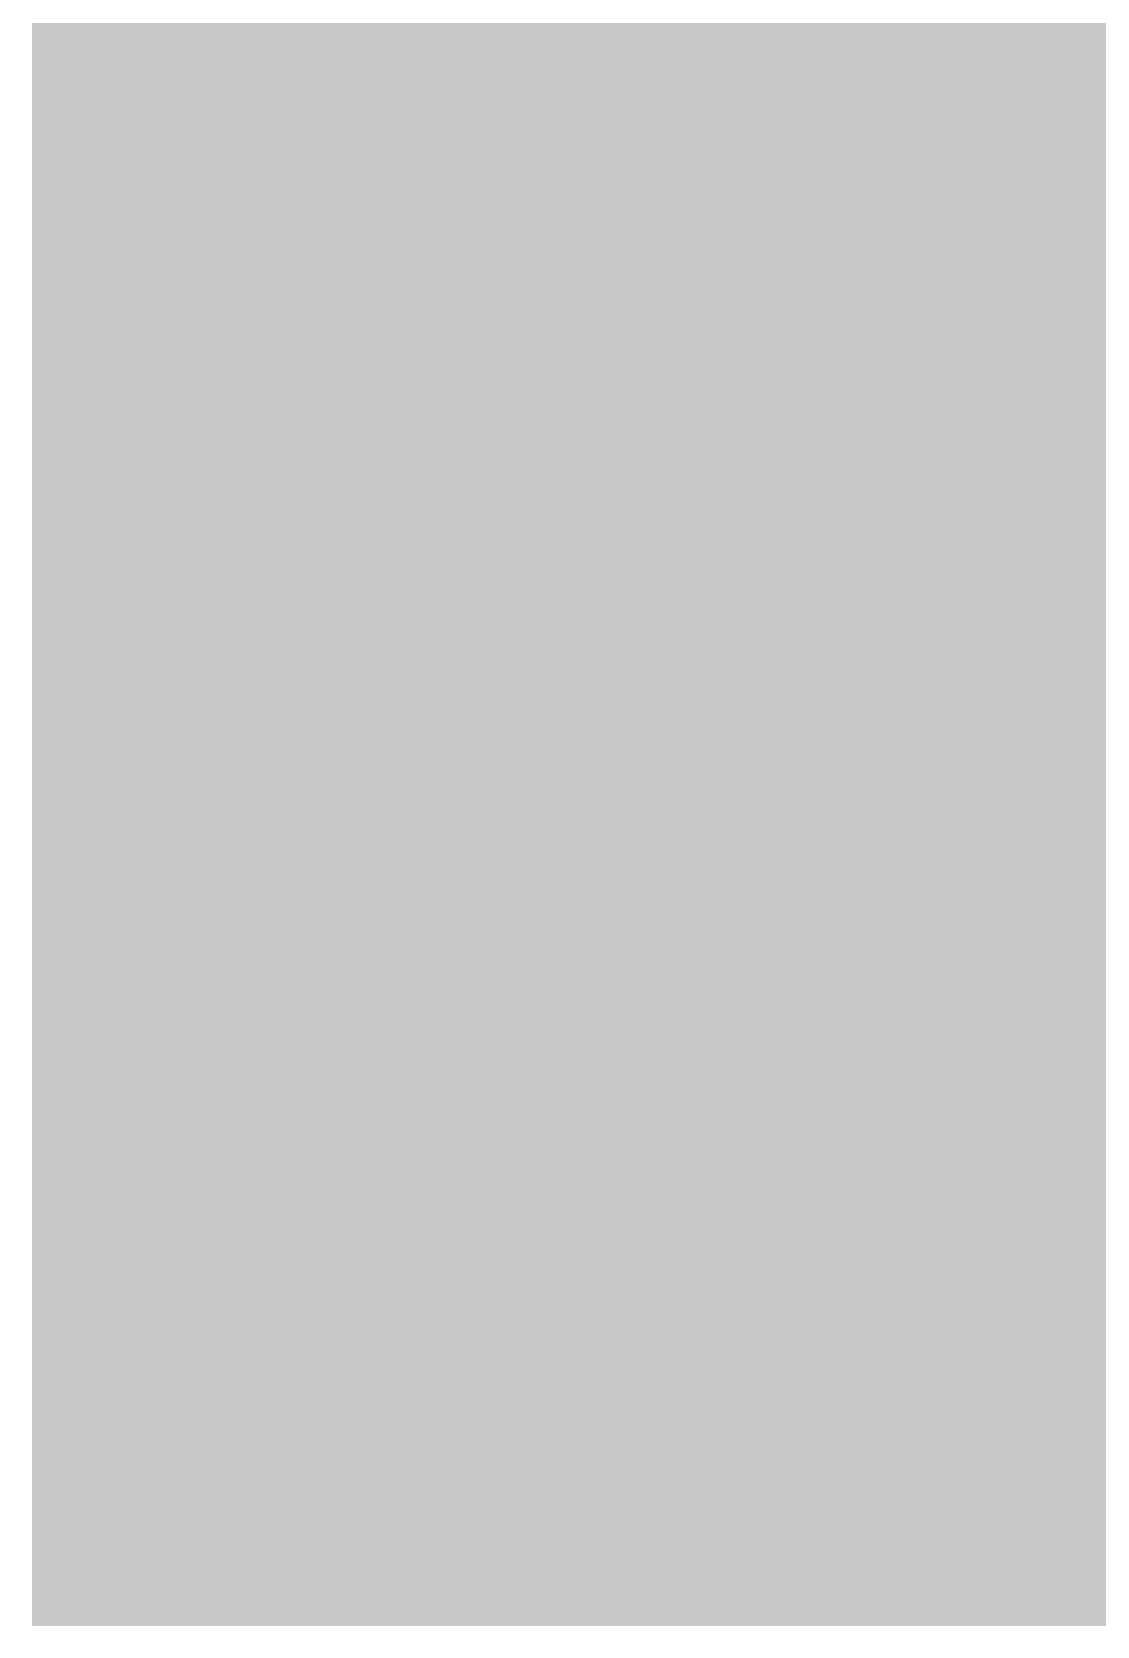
# Model space of a CAD drawing. Extents: x 0 to 100, y 0 to 127.
# Drawn here: x 0 to 36.8, y 0 to 55.1 of the extents above; entities that cross this region are included whole.
import ezdxf

# ---------------------------------------------------------------- set-up
doc = ezdxf.new("R2010")
doc.units = 0

msp = doc.modelspace()

# ---------------------------------------------------------------- linework, layer by layer
at = {"layer": '', "color": 0}
for points in [[(11.111111, 52.986914), (12.5, 52.986914), (11.111111, 65.536446), (12.5, 65.536446)], [(1.388889, 37.648597), (2.777778, 37.648597), (1.388889, 62.747661), (2.777778, 62.747661)], [(4.166667, 52.986914), (6.944444, 52.986914), (4.166667, 61.353269), (6.944444, 61.353269)], [(9.722222, 54.381306), (11.111111, 54.381306), (9.722222, 61.353269), (11.111111, 61.353269)], [(8.333333, 54.381306), (9.722222, 54.381306), (8.333333, 59.958876), (9.722222, 59.958876)], [(13.888889, 46.014952), (15.277778, 46.014952), (13.888889, 58.564484), (15.277778, 58.564484)], [(29.166667, 54.381306), (30.555556, 54.381306), (29.166667, 58.564484), (30.555556, 58.564484)], [(36.111111, 26.493457), (37.5, 26.493457), (36.111111, 58.564484), (37.5, 58.564484)], [(12.5, 54.381306), (13.888889, 54.381306), (12.5, 57.170091), (13.888889, 57.170091)], [(19.444444, 54.381306), (25, 54.381306), (19.444444, 57.170091), (25, 57.170091)], [(33.333333, 54.381306), (36.111111, 54.381306), (33.333333, 57.170091), (36.111111, 57.170091)], [(0, 47.409344), (1.388889, 47.409344), (0, 55.775699), (1.388889, 55.775699)], [(2.777778, 54.381306), (4.166667, 54.381306), (2.777778, 55.775699), (4.166667, 55.775699)], [(6.944444, 44.620559), (8.333333, 44.620559), (6.944444, 55.775699), (8.333333, 55.775699)], [(15.277778, 41.831774), (16.666667, 41.831774), (15.277778, 55.775699), (16.666667, 55.775699)], [(16.666667, 54.381306), (18.055556, 54.381306), (16.666667, 55.775699), (18.055556, 55.775699)], [(18.055556, 50.198129), (19.444444, 50.198129), (18.055556, 55.775699), (19.444444, 55.775699)], [(25, 54.381306), (27.777778, 54.381306), (25, 55.775699), (27.777778, 55.775699)], [(27.777778, 54.381306), (29.166667, 54.381306), (27.777778, 55.775699), (29.166667, 55.775699)], [(30.555556, 54.381306), (31.944444, 54.381306), (30.555556, 55.775699), (31.944444, 55.775699)], [(31.944444, 52.986914), (33.333333, 52.986914), (31.944444, 55.775699), (33.333333, 55.775699)], [(2.777778, 52.986914), (4.166667, 52.986914), (2.777778, 54.381306), (4.166667, 54.381306)], [(8.333333, 52.986914), (11.111111, 52.986914), (8.333333, 54.381306), (11.111111, 54.381306)], [(12.5, 52.986914), (13.888889, 52.986914), (12.5, 54.381306), (13.888889, 54.381306)], [(16.666667, 47.409344), (18.055556, 47.409344), (16.666667, 54.381306), (18.055556, 54.381306)], [(19.444444, 46.014952), (20.833333, 46.014952), (19.444444, 54.381306), (20.833333, 54.381306)], [(20.833333, 51.592521), (22.222222, 51.592521), (20.833333, 54.381306), (22.222222, 54.381306)], [(22.222222, 48.803737), (25, 48.803737), (22.222222, 54.381306), (25, 54.381306)], [(25, 52.986914), (26.388889, 52.986914), (25, 54.381306), (26.388889, 54.381306)], [(26.388889, 50.198129), (29.166667, 50.198129), (26.388889, 54.381306), (29.166667, 54.381306)], [(29.166667, 52.986914), (30.555556, 52.986914), (29.166667, 54.381306), (30.555556, 54.381306)], [(30.555556, 52.986914), (31.944444, 52.986914), (30.555556, 54.381306), (31.944444, 54.381306)], [(33.333333, 46.014952), (34.722222, 46.014952), (33.333333, 54.381306), (34.722222, 54.381306)], [(34.722222, 50.198129), (36.111111, 50.198129), (34.722222, 54.381306), (36.111111, 54.381306)], [(2.777778, 51.592521), (4.166667, 51.592521), (2.777778, 52.986914), (4.166667, 52.986914)], [(4.166667, 29.282242), (5.555556, 29.282242), (4.166667, 52.986914), (5.555556, 52.986914)], [(5.555556, 51.592521), (6.944444, 51.592521), (5.555556, 52.986914), (6.944444, 52.986914)], [(8.333333, 51.592521), (9.722222, 51.592521), (8.333333, 52.986914), (9.722222, 52.986914)], [(9.722222, 51.592521), (12.5, 51.592521), (9.722222, 52.986914), (12.5, 52.986914)], [(12.5, 47.409344), (13.888889, 47.409344), (12.5, 52.986914), (13.888889, 52.986914)], [(25, 44.620559), (26.388889, 44.620559), (25, 52.986914), (26.388889, 52.986914)], [(29.166667, 51.592521), (33.333333, 51.592521), (29.166667, 52.986914), (33.333333, 52.986914)], [(2.777778, 48.803737), (4.166667, 48.803737), (2.777778, 51.592521), (4.166667, 51.592521)], [(5.555556, 48.803737), (6.944444, 48.803737), (5.555556, 51.592521), (6.944444, 51.592521)], [(8.333333, 50.198129), (9.722222, 50.198129), (8.333333, 51.592521), (9.722222, 51.592521)], [(9.722222, 48.803737), (12.5, 48.803737), (9.722222, 51.592521), (12.5, 51.592521)], [(20.833333, 48.803737), (22.222222, 48.803737), (20.833333, 51.592521), (22.222222, 51.592521)], [(29.166667, 43.226167), (30.555556, 43.226167), (29.166667, 51.592521), (30.555556, 51.592521)], [(30.555556, 50.198129), (31.944444, 50.198129), (30.555556, 51.592521), (31.944444, 51.592521)], [(31.944444, 46.014952), (33.333333, 46.014952), (31.944444, 51.592521), (33.333333, 51.592521)], [(8.333333, 37.648597), (9.722222, 37.648597), (8.333333, 50.198129), (9.722222, 50.198129)], [(18.055556, 48.803737), (19.444444, 48.803737), (18.055556, 50.198129), (19.444444, 50.198129)], [(26.388889, 47.409344), (27.777778, 47.409344), (26.388889, 50.198129), (27.777778, 50.198129)], [(27.777778, 48.803737), (29.166667, 48.803737), (27.777778, 50.198129), (29.166667, 50.198129)], [(30.555556, 43.226167), (31.944444, 43.226167), (30.555556, 50.198129), (31.944444, 50.198129)], [(34.722222, 47.409344), (36.111111, 47.409344), (34.722222, 50.198129), (36.111111, 50.198129)], [(2.777778, 47.409344), (4.166667, 47.409344), (2.777778, 48.803737), (4.166667, 48.803737)], [(5.555556, 47.409344), (6.944444, 47.409344), (5.555556, 48.803737), (6.944444, 48.803737)], [(9.722222, 47.409344), (11.111111, 47.409344), (9.722222, 48.803737), (11.111111, 48.803737)], [(11.111111, 44.620559), (12.5, 44.620559), (11.111111, 48.803737), (12.5, 48.803737)], [(18.055556, 47.409344), (19.444444, 47.409344), (18.055556, 48.803737), (19.444444, 48.803737)], [(20.833333, 47.409344), (23.611111, 47.409344), (20.833333, 48.803737), (23.611111, 48.803737)], [(23.611111, 40.437382), (25, 40.437382), (23.611111, 48.803737), (25, 48.803737)], [(27.777778, 43.226167), (29.166667, 43.226167), (27.777778, 48.803737), (29.166667, 48.803737)], [(0, 46.014952), (1.388889, 46.014952), (0, 47.409344), (1.388889, 47.409344)], [(2.777778, 44.620559), (4.166667, 44.620559), (2.777778, 47.409344), (4.166667, 47.409344)], [(5.555556, 46.014952), (6.944444, 46.014952), (5.555556, 47.409344), (6.944444, 47.409344)], [(9.722222, 43.226167), (11.111111, 43.226167), (9.722222, 47.409344), (11.111111, 47.409344)], [(12.5, 46.014952), (13.888889, 46.014952), (12.5, 47.409344), (13.888889, 47.409344)], [(16.666667, 46.014952), (19.444444, 46.014952), (16.666667, 47.409344), (19.444444, 47.409344)], [(20.833333, 46.014952), (22.222222, 46.014952), (20.833333, 47.409344), (22.222222, 47.409344)], [(22.222222, 43.226167), (23.611111, 43.226167), (22.222222, 47.409344), (23.611111, 47.409344)], [(26.388889, 46.014952), (27.777778, 46.014952), (26.388889, 47.409344), (27.777778, 47.409344)], [(34.722222, 37.648597), (36.111111, 37.648597), (34.722222, 47.409344), (36.111111, 47.409344)], [(0, 44.620559), (1.388889, 44.620559), (0, 46.014952), (1.388889, 46.014952)], [(5.555556, 44.620559), (6.944444, 44.620559), (5.555556, 46.014952), (6.944444, 46.014952)], [(12.5, 44.620559), (13.888889, 44.620559), (12.5, 46.014952), (13.888889, 46.014952)], [(13.888889, 44.620559), (15.277778, 44.620559), (13.888889, 46.014952), (15.277778, 46.014952)], [(16.666667, 43.226167), (19.444444, 43.226167), (16.666667, 46.014952), (19.444444, 46.014952)], [(19.444444, 44.620559), (22.222222, 44.620559), (19.444444, 46.014952), (22.222222, 46.014952)], [(26.388889, 41.831774), (27.777778, 41.831774), (26.388889, 46.014952), (27.777778, 46.014952)], [(31.944444, 44.620559), (34.722222, 44.620559), (31.944444, 46.014952), (34.722222, 46.014952)], [(0, 43.226167), (1.388889, 43.226167), (0, 44.620559), (1.388889, 44.620559)], [(2.777778, 43.226167), (4.166667, 43.226167), (2.777778, 44.620559), (4.166667, 44.620559)], [(5.555556, 43.226167), (8.333333, 43.226167), (5.555556, 44.620559), (8.333333, 44.620559)], [(11.111111, 43.226167), (12.5, 43.226167), (11.111111, 44.620559), (12.5, 44.620559)], [(12.5, 43.226167), (15.277778, 43.226167), (12.5, 44.620559), (15.277778, 44.620559)], [(19.444444, 43.226167), (22.222222, 43.226167), (19.444444, 44.620559), (22.222222, 44.620559)], [(25, 43.226167), (26.388889, 43.226167), (25, 44.620559), (26.388889, 44.620559)], [(31.944444, 43.226167), (33.333333, 43.226167), (31.944444, 44.620559), (33.333333, 44.620559)], [(33.333333, 36.254204), (34.722222, 36.254204), (33.333333, 44.620559), (34.722222, 44.620559)], [(0, 41.831774), (1.388889, 41.831774), (0, 43.226167), (1.388889, 43.226167)], [(2.777778, 36.254204), (4.166667, 36.254204), (2.777778, 43.226167), (4.166667, 43.226167)], [(5.555556, 41.831774), (6.944444, 41.831774), (5.555556, 43.226167), (6.944444, 43.226167)], [(6.944444, 41.831774), (8.333333, 41.831774), (6.944444, 43.226167), (8.333333, 43.226167)], [(9.722222, 40.437382), (11.111111, 40.437382), (9.722222, 43.226167), (11.111111, 43.226167)], [(11.111111, 33.465419), (12.5, 33.465419), (11.111111, 43.226167), (12.5, 43.226167)], [(12.5, 41.831774), (13.888889, 41.831774), (12.5, 43.226167), (13.888889, 43.226167)], [(13.888889, 30.676634), (15.277778, 30.676634), (13.888889, 43.226167), (15.277778, 43.226167)], [(16.666667, 41.831774), (18.055556, 41.831774), (16.666667, 43.226167), (18.055556, 43.226167)], [(18.055556, 29.282242), (19.444444, 29.282242), (18.055556, 43.226167), (19.444444, 43.226167)], [(19.444444, 41.831774), (20.833333, 41.831774), (19.444444, 43.226167), (20.833333, 43.226167)], [(20.833333, 39.042989), (22.222222, 39.042989), (20.833333, 43.226167), (22.222222, 43.226167)], [(22.222222, 41.831774), (23.611111, 41.831774), (22.222222, 43.226167), (23.611111, 43.226167)], [(25, 37.648597), (26.388889, 37.648597), (25, 43.226167), (26.388889, 43.226167)], [(27.777778, 41.831774), (31.944444, 41.831774), (27.777778, 43.226167), (31.944444, 43.226167)], [(31.944444, 34.859812), (33.333333, 34.859812), (31.944444, 43.226167), (33.333333, 43.226167)], [(0, 37.648597), (1.388889, 37.648597), (0, 41.831774), (1.388889, 41.831774)], [(5.555556, 40.437382), (6.944444, 40.437382), (5.555556, 41.831774), (6.944444, 41.831774)], [(6.944444, 40.437382), (8.333333, 40.437382), (6.944444, 41.831774), (8.333333, 41.831774)], [(12.5, 32.071027), (13.888889, 32.071027), (12.5, 41.831774), (13.888889, 41.831774)], [(15.277778, 40.437382), (16.666667, 40.437382), (15.277778, 41.831774), (16.666667, 41.831774)], [(16.666667, 33.465419), (18.055556, 33.465419), (16.666667, 41.831774), (18.055556, 41.831774)], [(19.444444, 29.282242), (20.833333, 29.282242), (19.444444, 41.831774), (20.833333, 41.831774)], [(22.222222, 36.254204), (23.611111, 36.254204), (22.222222, 41.831774), (23.611111, 41.831774)], [(26.388889, 40.437382), (27.777778, 40.437382), (26.388889, 41.831774), (27.777778, 41.831774)], [(27.777778, 40.437382), (30.555556, 40.437382), (27.777778, 41.831774), (30.555556, 41.831774)], [(30.555556, 39.042989), (31.944444, 39.042989), (30.555556, 41.831774), (31.944444, 41.831774)], [(5.555556, 39.042989), (8.333333, 39.042989), (5.555556, 40.437382), (8.333333, 40.437382)], [(9.722222, 37.648597), (11.111111, 37.648597), (9.722222, 40.437382), (11.111111, 40.437382)], [(15.277778, 39.042989), (16.666667, 39.042989), (15.277778, 40.437382), (16.666667, 40.437382)], [(23.611111, 39.042989), (25, 39.042989), (23.611111, 40.437382), (25, 40.437382)], [(26.388889, 37.648597), (27.777778, 37.648597), (26.388889, 40.437382), (27.777778, 40.437382)], [(27.777778, 39.042989), (30.555556, 39.042989), (27.777778, 40.437382), (30.555556, 40.437382)], [(5.555556, 34.859812), (6.944444, 34.859812), (5.555556, 39.042989), (6.944444, 39.042989)], [(6.944444, 37.648597), (8.333333, 37.648597), (6.944444, 39.042989), (8.333333, 39.042989)], [(15.277778, 30.676634), (16.666667, 30.676634), (15.277778, 39.042989), (16.666667, 39.042989)], [(20.833333, 37.648597), (22.222222, 37.648597), (20.833333, 39.042989), (22.222222, 39.042989)], [(23.611111, 36.254204), (25, 36.254204), (23.611111, 39.042989), (25, 39.042989)], [(27.777778, 37.648597), (29.166667, 37.648597), (27.777778, 39.042989), (29.166667, 39.042989)], [(29.166667, 37.648597), (31.944444, 37.648597), (29.166667, 39.042989), (31.944444, 39.042989)], [(0, 36.254204), (2.777778, 36.254204), (0, 37.648597), (2.777778, 37.648597)], [(6.944444, 25.099065), (8.333333, 25.099065), (6.944444, 37.648597), (8.333333, 37.648597)], [(8.333333, 36.254204), (9.722222, 36.254204), (8.333333, 37.648597), (9.722222, 37.648597)], [(9.722222, 20.915887), (11.111111, 20.915887), (9.722222, 37.648597), (11.111111, 37.648597)], [(20.833333, 36.254204), (22.222222, 36.254204), (20.833333, 37.648597), (22.222222, 37.648597)], [(25, 36.254204), (30.555556, 36.254204), (25, 37.648597), (30.555556, 37.648597)], [(30.555556, 33.465419), (31.944444, 33.465419), (30.555556, 37.648597), (31.944444, 37.648597)], [(34.722222, 36.254204), (36.111111, 36.254204), (34.722222, 37.648597), (36.111111, 37.648597)], [(0, 32.071027), (1.388889, 32.071027), (0, 36.254204), (1.388889, 36.254204)], [(1.388889, 34.859812), (2.777778, 34.859812), (1.388889, 36.254204), (2.777778, 36.254204)], [(2.777778, 34.859812), (4.166667, 34.859812), (2.777778, 36.254204), (4.166667, 36.254204)], [(8.333333, 32.071027), (9.722222, 32.071027), (8.333333, 36.254204), (9.722222, 36.254204)], [(20.833333, 30.676634), (22.222222, 30.676634), (20.833333, 36.254204), (22.222222, 36.254204)], [(22.222222, 26.493457), (23.611111, 26.493457), (22.222222, 36.254204), (23.611111, 36.254204)], [(23.611111, 34.859812), (25, 34.859812), (23.611111, 36.254204), (25, 36.254204)], [(25, 34.859812), (27.777778, 34.859812), (25, 36.254204), (27.777778, 36.254204)], [(27.777778, 33.465419), (30.555556, 33.465419), (27.777778, 36.254204), (30.555556, 36.254204)], [(33.333333, 32.071027), (34.722222, 32.071027), (33.333333, 36.254204), (34.722222, 36.254204)], [(34.722222, 25.099065), (36.111111, 25.099065), (34.722222, 36.254204), (36.111111, 36.254204)], [(1.388889, 33.465419), (4.166667, 33.465419), (1.388889, 34.859812), (4.166667, 34.859812)], [(5.555556, 33.465419), (6.944444, 33.465419), (5.555556, 34.859812), (6.944444, 34.859812)], [(23.611111, 33.465419), (25, 33.465419), (23.611111, 34.859812), (25, 34.859812)], [(25, 33.465419), (27.777778, 33.465419), (25, 34.859812), (27.777778, 34.859812)], [(31.944444, 33.465419), (33.333333, 33.465419), (31.944444, 34.859812), (33.333333, 34.859812)], [(1.388889, 32.071027), (2.777778, 32.071027), (1.388889, 33.465419), (2.777778, 33.465419)], [(2.777778, 29.282242), (4.166667, 29.282242), (2.777778, 33.465419), (4.166667, 33.465419)], [(5.555556, 29.282242), (6.944444, 29.282242), (5.555556, 33.465419), (6.944444, 33.465419)], [(11.111111, 32.071027), (12.5, 32.071027), (11.111111, 33.465419), (12.5, 33.465419)], [(16.666667, 32.071027), (18.055556, 32.071027), (16.666667, 33.465419), (18.055556, 33.465419)], [(23.611111, 32.071027), (26.388889, 32.071027), (23.611111, 33.465419), (26.388889, 33.465419)], [(26.388889, 32.071027), (27.777778, 32.071027), (26.388889, 33.465419), (27.777778, 33.465419)], [(27.777778, 29.282242), (29.166667, 29.282242), (27.777778, 33.465419), (29.166667, 33.465419)], [(29.166667, 30.676634), (30.555556, 30.676634), (29.166667, 33.465419), (30.555556, 33.465419)], [(30.555556, 32.071027), (31.944444, 32.071027), (30.555556, 33.465419), (31.944444, 33.465419)], [(31.944444, 30.676634), (33.333333, 30.676634), (31.944444, 33.465419), (33.333333, 33.465419)], [(0, 30.676634), (1.388889, 30.676634), (0, 32.071027), (1.388889, 32.071027)], [(1.388889, 30.676634), (2.777778, 30.676634), (1.388889, 32.071027), (2.777778, 32.071027)], [(8.333333, 30.676634), (9.722222, 30.676634), (8.333333, 32.071027), (9.722222, 32.071027)], [(11.111111, 23.704672), (12.5, 23.704672), (11.111111, 32.071027), (12.5, 32.071027)], [(12.5, 30.676634), (13.888889, 30.676634), (12.5, 32.071027), (13.888889, 32.071027)], [(16.666667, 23.704672), (18.055556, 23.704672), (16.666667, 32.071027), (18.055556, 32.071027)], [(23.611111, 30.676634), (26.388889, 30.676634), (23.611111, 32.071027), (26.388889, 32.071027)], [(26.388889, 30.676634), (27.777778, 30.676634), (26.388889, 32.071027), (27.777778, 32.071027)], [(30.555556, 30.676634), (31.944444, 30.676634), (30.555556, 32.071027), (31.944444, 32.071027)], [(33.333333, 29.282242), (34.722222, 29.282242), (33.333333, 32.071027), (34.722222, 32.071027)], [(0, 29.282242), (1.388889, 29.282242), (0, 30.676634), (1.388889, 30.676634)], [(1.388889, 27.887849), (2.777778, 27.887849), (1.388889, 30.676634), (2.777778, 30.676634)], [(8.333333, 25.099065), (9.722222, 25.099065), (8.333333, 30.676634), (9.722222, 30.676634)], [(12.5, 27.887849), (13.888889, 27.887849), (12.5, 30.676634), (13.888889, 30.676634)], [(13.888889, 29.282242), (16.666667, 29.282242), (13.888889, 30.676634), (16.666667, 30.676634)], [(20.833333, 29.282242), (22.222222, 29.282242), (20.833333, 30.676634), (22.222222, 30.676634)], [(23.611111, 29.282242), (25, 29.282242), (23.611111, 30.676634), (25, 30.676634)], [(25, 29.282242), (27.777778, 29.282242), (25, 30.676634), (27.777778, 30.676634)], [(29.166667, 29.282242), (30.555556, 29.282242), (29.166667, 30.676634), (30.555556, 30.676634)], [(30.555556, 29.282242), (31.944444, 29.282242), (30.555556, 30.676634), (31.944444, 30.676634)], [(31.944444, 29.282242), (33.333333, 29.282242), (31.944444, 30.676634), (33.333333, 30.676634)], [(0, 27.887849), (1.388889, 27.887849), (0, 29.282242), (1.388889, 29.282242)], [(2.777778, 27.887849), (4.166667, 27.887849), (2.777778, 29.282242), (4.166667, 29.282242)], [(4.166667, 27.887849), (5.555556, 27.887849), (4.166667, 29.282242), (5.555556, 29.282242)], [(5.555556, 27.887849), (6.944444, 27.887849), (5.555556, 29.282242), (6.944444, 29.282242)], [(13.888889, 26.493457), (15.277778, 26.493457), (13.888889, 29.282242), (15.277778, 29.282242)], [(15.277778, 26.493457), (16.666667, 26.493457), (15.277778, 29.282242), (16.666667, 29.282242)], [(18.055556, 27.887849), (19.444444, 27.887849), (18.055556, 29.282242), (19.444444, 29.282242)], [(19.444444, 27.887849), (20.833333, 27.887849), (19.444444, 29.282242), (20.833333, 29.282242)], [(20.833333, 27.887849), (22.222222, 27.887849), (20.833333, 29.282242), (22.222222, 29.282242)], [(23.611111, 27.887849), (25, 27.887849), (23.611111, 29.282242), (25, 29.282242)], [(25, 27.887849), (26.388889, 27.887849), (25, 29.282242), (26.388889, 29.282242)], [(26.388889, 27.887849), (30.555556, 27.887849), (26.388889, 29.282242), (30.555556, 29.282242)], [(30.555556, 27.887849), (31.944444, 27.887849), (30.555556, 29.282242), (31.944444, 29.282242)], [(31.944444, 26.493457), (33.333333, 26.493457), (31.944444, 29.282242), (33.333333, 29.282242)], [(33.333333, 27.887849), (34.722222, 27.887849), (33.333333, 29.282242), (34.722222, 29.282242)], [(0, 26.493457), (1.388889, 26.493457), (0, 27.887849), (1.388889, 27.887849)], [(1.388889, 26.493457), (2.777778, 26.493457), (1.388889, 27.887849), (2.777778, 27.887849)], [(2.777778, 20.915887), (4.166667, 20.915887), (2.777778, 27.887849), (4.166667, 27.887849)], [(4.166667, 26.493457), (5.555556, 26.493457), (4.166667, 27.887849), (5.555556, 27.887849)], [(5.555556, 26.493457), (6.944444, 26.493457), (5.555556, 27.887849), (6.944444, 27.887849)], [(12.5, 26.493457), (13.888889, 26.493457), (12.5, 27.887849), (13.888889, 27.887849)], [(18.055556, 26.493457), (19.444444, 26.493457), (18.055556, 27.887849), (19.444444, 27.887849)], [(19.444444, 26.493457), (20.833333, 26.493457), (19.444444, 27.887849), (20.833333, 27.887849)], [(20.833333, 26.493457), (22.222222, 26.493457), (20.833333, 27.887849), (22.222222, 27.887849)], [(23.611111, 23.704672), (25, 23.704672), (23.611111, 27.887849), (25, 27.887849)], [(25, 26.493457), (29.166667, 26.493457), (25, 27.887849), (29.166667, 27.887849)], [(29.166667, 26.493457), (30.555556, 26.493457), (29.166667, 27.887849), (30.555556, 27.887849)], [(30.555556, 26.493457), (31.944444, 26.493457), (30.555556, 27.887849), (31.944444, 27.887849)], [(33.333333, 23.704672), (34.722222, 23.704672), (33.333333, 27.887849), (34.722222, 27.887849)], [(0, 23.704672), (1.388889, 23.704672), (0, 26.493457), (1.388889, 26.493457)], [(1.388889, 19.521495), (2.777778, 19.521495), (1.388889, 26.493457), (2.777778, 26.493457)], [(4.166667, 12.549532), (5.555556, 12.549532), (4.166667, 26.493457), (5.555556, 26.493457)], [(5.555556, 23.704672), (6.944444, 23.704672), (5.555556, 26.493457), (6.944444, 26.493457)], [(12.5, 25.099065), (15.277778, 25.099065), (12.5, 26.493457), (15.277778, 26.493457)], [(15.277778, 25.099065), (16.666667, 25.099065), (15.277778, 26.493457), (16.666667, 26.493457)], [(18.055556, 25.099065), (19.444444, 25.099065), (18.055556, 26.493457), (19.444444, 26.493457)], [(19.444444, 25.099065), (20.833333, 25.099065), (19.444444, 26.493457), (20.833333, 26.493457)], [(20.833333, 23.704672), (22.222222, 23.704672), (20.833333, 26.493457), (22.222222, 26.493457)], [(22.222222, 23.704672), (23.611111, 23.704672), (22.222222, 26.493457), (23.611111, 26.493457)], [(25, 23.704672), (26.388889, 23.704672), (25, 26.493457), (26.388889, 26.493457)], [(26.388889, 23.704672), (27.777778, 23.704672), (26.388889, 26.493457), (27.777778, 26.493457)], [(27.777778, 25.099065), (30.555556, 25.099065), (27.777778, 26.493457), (30.555556, 26.493457)], [(30.555556, 25.099065), (31.944444, 25.099065), (30.555556, 26.493457), (31.944444, 26.493457)], [(31.944444, 25.099065), (33.333333, 25.099065), (31.944444, 26.493457), (33.333333, 26.493457)], [(36.111111, 25.099065), (37.5, 25.099065), (36.111111, 26.493457), (37.5, 26.493457)], [(6.944444, 23.704672), (8.333333, 23.704672), (6.944444, 25.099065), (8.333333, 25.099065)], [(8.333333, 23.704672), (9.722222, 23.704672), (8.333333, 25.099065), (9.722222, 25.099065)], [(12.5, 23.704672), (13.888889, 23.704672), (12.5, 25.099065), (13.888889, 25.099065)], [(13.888889, 23.704672), (15.277778, 23.704672), (13.888889, 25.099065), (15.277778, 25.099065)], [(15.277778, 23.704672), (16.666667, 23.704672), (15.277778, 25.099065), (16.666667, 25.099065)], [(18.055556, 20.915887), (19.444444, 20.915887), (18.055556, 25.099065), (19.444444, 25.099065)], [(19.444444, 23.704672), (20.833333, 23.704672), (19.444444, 25.099065), (20.833333, 25.099065)], [(27.777778, 23.704672), (29.166667, 23.704672), (27.777778, 25.099065), (29.166667, 25.099065)], [(29.166667, 23.704672), (30.555556, 23.704672), (29.166667, 25.099065), (30.555556, 25.099065)], [(30.555556, 22.31028), (31.944444, 22.31028), (30.555556, 25.099065), (31.944444, 25.099065)], [(31.944444, 23.704672), (33.333333, 23.704672), (31.944444, 25.099065), (33.333333, 25.099065)], [(34.722222, 23.704672), (36.111111, 23.704672), (34.722222, 25.099065), (36.111111, 25.099065)], [(36.111111, 6.971962), (37.5, 6.971962), (36.111111, 25.099065), (37.5, 25.099065)], [(0, 22.31028), (1.388889, 22.31028), (0, 23.704672), (1.388889, 23.704672)], [(5.555556, 19.521495), (9.722222, 19.521495), (5.555556, 23.704672), (9.722222, 23.704672)], [(11.111111, 22.31028), (12.5, 22.31028), (11.111111, 23.704672), (12.5, 23.704672)], [(12.5, 20.915887), (15.277778, 20.915887), (12.5, 23.704672), (15.277778, 23.704672)], [(15.277778, 22.31028), (16.666667, 22.31028), (15.277778, 23.704672), (16.666667, 23.704672)], [(16.666667, 22.31028), (18.055556, 22.31028), (16.666667, 23.704672), (18.055556, 23.704672)], [(19.444444, 22.31028), (20.833333, 22.31028), (19.444444, 23.704672), (20.833333, 23.704672)], [(20.833333, 22.31028), (22.222222, 22.31028), (20.833333, 23.704672), (22.222222, 23.704672)], [(22.222222, 22.31028), (25, 22.31028), (22.222222, 23.704672), (25, 23.704672)], [(25, 22.31028), (26.388889, 22.31028), (25, 23.704672), (26.388889, 23.704672)], [(26.388889, 22.31028), (27.777778, 22.31028), (26.388889, 23.704672), (27.777778, 23.704672)], [(27.777778, 22.31028), (29.166667, 22.31028), (27.777778, 23.704672), (29.166667, 23.704672)], [(29.166667, 22.31028), (30.555556, 22.31028), (29.166667, 23.704672), (30.555556, 23.704672)], [(31.944444, 22.31028), (34.722222, 22.31028), (31.944444, 23.704672), (34.722222, 23.704672)], [(34.722222, 22.31028), (36.111111, 22.31028), (34.722222, 23.704672), (36.111111, 23.704672)], [(0, 19.521495), (1.388889, 19.521495), (0, 22.31028), (1.388889, 22.31028)], [(11.111111, 20.915887), (12.5, 20.915887), (11.111111, 22.31028), (12.5, 22.31028)], [(15.277778, 20.915887), (18.055556, 20.915887), (15.277778, 22.31028), (18.055556, 22.31028)], [(19.444444, 20.915887), (20.833333, 20.915887), (19.444444, 22.31028), (20.833333, 22.31028)], [(20.833333, 20.915887), (23.611111, 20.915887), (20.833333, 22.31028), (23.611111, 22.31028)], [(23.611111, 20.915887), (27.777778, 20.915887), (23.611111, 22.31028), (27.777778, 22.31028)], [(27.777778, 20.915887), (29.166667, 20.915887), (27.777778, 22.31028), (29.166667, 22.31028)], [(29.166667, 19.521495), (34.722222, 19.521495), (29.166667, 22.31028), (34.722222, 22.31028)], [(34.722222, 20.915887), (36.111111, 20.915887), (34.722222, 22.31028), (36.111111, 22.31028)], [(2.777778, 19.521495), (4.166667, 19.521495), (2.777778, 20.915887), (4.166667, 20.915887)], [(9.722222, 19.521495), (11.111111, 19.521495), (9.722222, 20.915887), (11.111111, 20.915887)], [(11.111111, 19.521495), (12.5, 19.521495), (11.111111, 20.915887), (12.5, 20.915887)], [(12.5, 15.338317), (13.888889, 15.338317), (12.5, 20.915887), (13.888889, 20.915887)], [(13.888889, 19.521495), (15.277778, 19.521495), (13.888889, 20.915887), (15.277778, 20.915887)], [(15.277778, 18.127102), (16.666667, 18.127102), (15.277778, 20.915887), (16.666667, 20.915887)], [(16.666667, 18.127102), (19.444444, 18.127102), (16.666667, 20.915887), (19.444444, 20.915887)], [(19.444444, 19.521495), (22.222222, 19.521495), (19.444444, 20.915887), (22.222222, 20.915887)], [(22.222222, 19.521495), (26.388889, 19.521495), (22.222222, 20.915887), (26.388889, 20.915887)], [(26.388889, 19.521495), (29.166667, 19.521495), (26.388889, 20.915887), (29.166667, 20.915887)], [(34.722222, 13.943925), (36.111111, 13.943925), (34.722222, 20.915887), (36.111111, 20.915887)], [(0, 18.127102), (1.388889, 18.127102), (0, 19.521495), (1.388889, 19.521495)], [(1.388889, 18.127102), (4.166667, 18.127102), (1.388889, 19.521495), (4.166667, 19.521495)], [(5.555556, 18.127102), (6.944444, 18.127102), (5.555556, 19.521495), (6.944444, 19.521495)], [(6.944444, 16.73271), (8.333333, 16.73271), (6.944444, 19.521495), (8.333333, 19.521495)], [(8.333333, 18.127102), (11.111111, 18.127102), (8.333333, 19.521495), (11.111111, 19.521495)], [(11.111111, 15.338317), (12.5, 15.338317), (11.111111, 19.521495), (12.5, 19.521495)], [(13.888889, 12.549532), (15.277778, 12.549532), (13.888889, 19.521495), (15.277778, 19.521495)], [(19.444444, 18.127102), (20.833333, 18.127102), (19.444444, 19.521495), (20.833333, 19.521495)], [(20.833333, 18.127102), (22.222222, 18.127102), (20.833333, 19.521495), (22.222222, 19.521495)], [(22.222222, 18.127102), (23.611111, 18.127102), (22.222222, 19.521495), (23.611111, 19.521495)], [(23.611111, 18.127102), (26.388889, 18.127102), (23.611111, 19.521495), (26.388889, 19.521495)], [(26.388889, 18.127102), (27.777778, 18.127102), (26.388889, 19.521495), (27.777778, 19.521495)], [(27.777778, 18.127102), (29.166667, 18.127102), (27.777778, 19.521495), (29.166667, 19.521495)], [(29.166667, 18.127102), (30.555556, 18.127102), (29.166667, 19.521495), (30.555556, 19.521495)], [(30.555556, 18.127102), (34.722222, 18.127102), (30.555556, 19.521495), (34.722222, 19.521495)], [(0, 15.338317), (4.166667, 15.338317), (0, 18.127102), (4.166667, 18.127102)], [(5.555556, 16.73271), (6.944444, 16.73271), (5.555556, 18.127102), (6.944444, 18.127102)], [(8.333333, 15.338317), (9.722222, 15.338317), (8.333333, 18.127102), (9.722222, 18.127102)], [(9.722222, 16.73271), (11.111111, 16.73271), (9.722222, 18.127102), (11.111111, 18.127102)], [(15.277778, 16.73271), (18.055556, 16.73271), (15.277778, 18.127102), (18.055556, 18.127102)], [(18.055556, 16.73271), (19.444444, 16.73271), (18.055556, 18.127102), (19.444444, 18.127102)], [(19.444444, 16.73271), (23.611111, 16.73271), (19.444444, 18.127102), (23.611111, 18.127102)], [(23.611111, 16.73271), (26.388889, 16.73271), (23.611111, 18.127102), (26.388889, 18.127102)], [(26.388889, 16.73271), (27.777778, 16.73271), (26.388889, 18.127102), (27.777778, 18.127102)], [(27.777778, 15.338317), (29.166667, 15.338317), (27.777778, 18.127102), (29.166667, 18.127102)], [(29.166667, 12.549532), (31.944444, 12.549532), (29.166667, 18.127102), (31.944444, 18.127102)], [(31.944444, 16.73271), (33.333333, 16.73271), (31.944444, 18.127102), (33.333333, 18.127102)], [(33.333333, 16.73271), (34.722222, 16.73271), (33.333333, 18.127102), (34.722222, 18.127102)], [(5.555556, 15.338317), (6.944444, 15.338317), (5.555556, 16.73271), (6.944444, 16.73271)], [(6.944444, 15.338317), (8.333333, 15.338317), (6.944444, 16.73271), (8.333333, 16.73271)], [(9.722222, 13.943925), (11.111111, 13.943925), (9.722222, 16.73271), (11.111111, 16.73271)], [(15.277778, 13.943925), (16.666667, 13.943925), (15.277778, 16.73271), (16.666667, 16.73271)], [(16.666667, 15.338317), (20.833333, 15.338317), (16.666667, 16.73271), (20.833333, 16.73271)], [(20.833333, 13.943925), (22.222222, 13.943925), (20.833333, 16.73271), (22.222222, 16.73271)], [(22.222222, 13.943925), (23.611111, 13.943925), (22.222222, 16.73271), (23.611111, 16.73271)], [(23.611111, 15.338317), (25, 15.338317), (23.611111, 16.73271), (25, 16.73271)], [(25, 15.338317), (27.777778, 15.338317), (25, 16.73271), (27.777778, 16.73271)], [(31.944444, 13.943925), (33.333333, 13.943925), (31.944444, 16.73271), (33.333333, 16.73271)], [(33.333333, 15.338317), (34.722222, 15.338317), (33.333333, 16.73271), (34.722222, 16.73271)], [(0, 13.943925), (1.388889, 13.943925), (0, 15.338317), (1.388889, 15.338317)], [(1.388889, 13.943925), (2.777778, 13.943925), (1.388889, 15.338317), (2.777778, 15.338317)], [(2.777778, 9.760747), (4.166667, 9.760747), (2.777778, 15.338317), (4.166667, 15.338317)], [(5.555556, 9.760747), (8.333333, 9.760747), (5.555556, 15.338317), (8.333333, 15.338317)], [(8.333333, 13.943925), (9.722222, 13.943925), (8.333333, 15.338317), (9.722222, 15.338317)], [(11.111111, 13.943925), (13.888889, 13.943925), (11.111111, 15.338317), (13.888889, 15.338317)], [(16.666667, 13.943925), (18.055556, 13.943925), (16.666667, 15.338317), (18.055556, 15.338317)], [(18.055556, 13.943925), (19.444444, 13.943925), (18.055556, 15.338317), (19.444444, 15.338317)], [(19.444444, 13.943925), (20.833333, 13.943925), (19.444444, 15.338317), (20.833333, 15.338317)], [(23.611111, 13.943925), (25, 13.943925), (23.611111, 15.338317), (25, 15.338317)], [(25, 13.943925), (27.777778, 13.943925), (25, 15.338317), (27.777778, 15.338317)], [(27.777778, 13.943925), (29.166667, 13.943925), (27.777778, 15.338317), (29.166667, 15.338317)], [(33.333333, 13.943925), (34.722222, 13.943925), (33.333333, 15.338317), (34.722222, 15.338317)], [(0, 11.15514), (2.777778, 11.15514), (0, 13.943925), (2.777778, 13.943925)], [(8.333333, 12.549532), (9.722222, 12.549532), (8.333333, 13.943925), (9.722222, 13.943925)], [(9.722222, 12.549532), (11.111111, 12.549532), (9.722222, 13.943925), (11.111111, 13.943925)], [(11.111111, 11.15514), (12.5, 11.15514), (11.111111, 13.943925), (12.5, 13.943925)], [(12.5, 12.549532), (13.888889, 12.549532), (12.5, 13.943925), (13.888889, 13.943925)], [(15.277778, 12.549532), (16.666667, 12.549532), (15.277778, 13.943925), (16.666667, 13.943925)], [(16.666667, 12.549532), (18.055556, 12.549532), (16.666667, 13.943925), (18.055556, 13.943925)], [(18.055556, 12.549532), (20.833333, 12.549532), (18.055556, 13.943925), (20.833333, 13.943925)], [(20.833333, 12.549532), (22.222222, 12.549532), (20.833333, 13.943925), (22.222222, 13.943925)], [(22.222222, 12.549532), (23.611111, 12.549532), (22.222222, 13.943925), (23.611111, 13.943925)], [(23.611111, 12.549532), (25, 12.549532), (23.611111, 13.943925), (25, 13.943925)], [(25, 12.549532), (27.777778, 12.549532), (25, 13.943925), (27.777778, 13.943925)], [(27.777778, 12.549532), (29.166667, 12.549532), (27.777778, 13.943925), (29.166667, 13.943925)], [(31.944444, 11.15514), (33.333333, 11.15514), (31.944444, 13.943925), (33.333333, 13.943925)], [(33.333333, 12.549532), (34.722222, 12.549532), (33.333333, 13.943925), (34.722222, 13.943925)], [(34.722222, 12.549532), (36.111111, 12.549532), (34.722222, 13.943925), (36.111111, 13.943925)], [(4.166667, 11.15514), (5.555556, 11.15514), (4.166667, 12.549532), (5.555556, 12.549532)], [(8.333333, 11.15514), (9.722222, 11.15514), (8.333333, 12.549532), (9.722222, 12.549532)], [(9.722222, 11.15514), (11.111111, 11.15514), (9.722222, 12.549532), (11.111111, 12.549532)], [(12.5, 8.366355), (13.888889, 8.366355), (12.5, 12.549532), (13.888889, 12.549532)], [(13.888889, 11.15514), (16.666667, 11.15514), (13.888889, 12.549532), (16.666667, 12.549532)], [(16.666667, 11.15514), (18.055556, 11.15514), (16.666667, 12.549532), (18.055556, 12.549532)], [(18.055556, 11.15514), (20.833333, 11.15514), (18.055556, 12.549532), (20.833333, 12.549532)], [(20.833333, 9.760747), (22.222222, 9.760747), (20.833333, 12.549532), (22.222222, 12.549532)], [(22.222222, 11.15514), (23.611111, 11.15514), (22.222222, 12.549532), (23.611111, 12.549532)], [(23.611111, 11.15514), (25, 11.15514), (23.611111, 12.549532), (25, 12.549532)], [(25, 11.15514), (26.388889, 11.15514), (25, 12.549532), (26.388889, 12.549532)], [(26.388889, 11.15514), (27.777778, 11.15514), (26.388889, 12.549532), (27.777778, 12.549532)], [(27.777778, 9.760747), (30.555556, 9.760747), (27.777778, 12.549532), (30.555556, 12.549532)], [(30.555556, 11.15514), (31.944444, 11.15514), (30.555556, 12.549532), (31.944444, 12.549532)], [(33.333333, 6.971962), (36.111111, 6.971962), (33.333333, 12.549532), (36.111111, 12.549532)], [(0, 8.366355), (1.388889, 8.366355), (0, 11.15514), (1.388889, 11.15514)], [(1.388889, 9.760747), (2.777778, 9.760747), (1.388889, 11.15514), (2.777778, 11.15514)], [(4.166667, 6.971962), (5.555556, 6.971962), (4.166667, 11.15514), (5.555556, 11.15514)], [(8.333333, 9.760747), (11.111111, 9.760747), (8.333333, 11.15514), (11.111111, 11.15514)], [(11.111111, 8.366355), (12.5, 8.366355), (11.111111, 11.15514), (12.5, 11.15514)], [(13.888889, 9.760747), (15.277778, 9.760747), (13.888889, 11.15514), (15.277778, 11.15514)], [(15.277778, 9.760747), (16.666667, 9.760747), (15.277778, 11.15514), (16.666667, 11.15514)], [(16.666667, 5.57757), (18.055556, 5.57757), (16.666667, 11.15514), (18.055556, 11.15514)], [(18.055556, 9.760747), (19.444444, 9.760747), (18.055556, 11.15514), (19.444444, 11.15514)], [(19.444444, 9.760747), (20.833333, 9.760747), (19.444444, 11.15514), (20.833333, 11.15514)], [(22.222222, 9.760747), (23.611111, 9.760747), (22.222222, 11.15514), (23.611111, 11.15514)], [(23.611111, 9.760747), (27.777778, 9.760747), (23.611111, 11.15514), (27.777778, 11.15514)], [(30.555556, 9.760747), (33.333333, 9.760747), (30.555556, 11.15514), (33.333333, 11.15514)], [(1.388889, 8.366355), (2.777778, 8.366355), (1.388889, 9.760747), (2.777778, 9.760747)], [(2.777778, 8.366355), (4.166667, 8.366355), (2.777778, 9.760747), (4.166667, 9.760747)], [(5.555556, 8.366355), (6.944444, 8.366355), (5.555556, 9.760747), (6.944444, 9.760747)], [(6.944444, 6.971962), (9.722222, 6.971962), (6.944444, 9.760747), (9.722222, 9.760747)], [(9.722222, 8.366355), (11.111111, 8.366355), (9.722222, 9.760747), (11.111111, 9.760747)], [(13.888889, 8.366355), (15.277778, 8.366355), (13.888889, 9.760747), (15.277778, 9.760747)], [(15.277778, 6.971962), (16.666667, 6.971962), (15.277778, 9.760747), (16.666667, 9.760747)], [(18.055556, 8.366355), (19.444444, 8.366355), (18.055556, 9.760747), (19.444444, 9.760747)], [(19.444444, 8.366355), (20.833333, 8.366355), (19.444444, 9.760747), (20.833333, 9.760747)], [(20.833333, 5.57757), (22.222222, 5.57757), (20.833333, 9.760747), (22.222222, 9.760747)], [(22.222222, 8.366355), (25, 8.366355), (22.222222, 9.760747), (25, 9.760747)], [(25, 6.971962), (26.388889, 6.971962), (25, 9.760747), (26.388889, 9.760747)], [(26.388889, 8.366355), (29.166667, 8.366355), (26.388889, 9.760747), (29.166667, 9.760747)], [(29.166667, 8.366355), (31.944444, 8.366355), (29.166667, 9.760747), (31.944444, 9.760747)], [(31.944444, 0), (33.333333, 0), (31.944444, 9.760747), (33.333333, 9.760747)], [(0, 6.971962), (4.166667, 6.971962), (0, 8.366355), (4.166667, 8.366355)], [(5.555556, 6.971962), (6.944444, 6.971962), (5.555556, 8.366355), (6.944444, 8.366355)], [(9.722222, 6.971962), (11.111111, 6.971962), (9.722222, 8.366355), (11.111111, 8.366355)], [(11.111111, 6.971962), (12.5, 6.971962), (11.111111, 8.366355), (12.5, 8.366355)], [(12.5, 5.57757), (13.888889, 5.57757), (12.5, 8.366355), (13.888889, 8.366355)], [(13.888889, 6.971962), (15.277778, 6.971962), (13.888889, 8.366355), (15.277778, 8.366355)], [(18.055556, 6.971962), (20.833333, 6.971962), (18.055556, 8.366355), (20.833333, 8.366355)], [(22.222222, 6.971962), (25, 6.971962), (22.222222, 8.366355), (25, 8.366355)], [(26.388889, 2.788785), (27.777778, 2.788785), (26.388889, 8.366355), (27.777778, 8.366355)], [(27.777778, 6.971962), (30.555556, 6.971962), (27.777778, 8.366355), (30.555556, 8.366355)], [(30.555556, 4.183177), (31.944444, 4.183177), (30.555556, 8.366355), (31.944444, 8.366355)], [(0, 2.788785), (1.388889, 2.788785), (0, 6.971962), (1.388889, 6.971962)], [(1.388889, 5.57757), (2.777778, 5.57757), (1.388889, 6.971962), (2.777778, 6.971962)], [(2.777778, 5.57757), (4.166667, 5.57757), (2.777778, 6.971962), (4.166667, 6.971962)], [(4.166667, 5.57757), (5.555556, 5.57757), (4.166667, 6.971962), (5.555556, 6.971962)], [(5.555556, 5.57757), (6.944444, 5.57757), (5.555556, 6.971962), (6.944444, 6.971962)], [(6.944444, 2.788785), (8.333333, 2.788785), (6.944444, 6.971962), (8.333333, 6.971962)], [(8.333333, 5.57757), (9.722222, 5.57757), (8.333333, 6.971962), (9.722222, 6.971962)], [(9.722222, 4.183177), (11.111111, 4.183177), (9.722222, 6.971962), (11.111111, 6.971962)], [(11.111111, 5.57757), (12.5, 5.57757), (11.111111, 6.971962), (12.5, 6.971962)], [(13.888889, 4.183177), (15.277778, 4.183177), (13.888889, 6.971962), (15.277778, 6.971962)], [(15.277778, 5.57757), (16.666667, 5.57757), (15.277778, 6.971962), (16.666667, 6.971962)], [(18.055556, 5.57757), (19.444444, 5.57757), (18.055556, 6.971962), (19.444444, 6.971962)], [(19.444444, 5.57757), (20.833333, 5.57757), (19.444444, 6.971962), (20.833333, 6.971962)], [(22.222222, 5.57757), (23.611111, 5.57757), (22.222222, 6.971962), (23.611111, 6.971962)], [(23.611111, 5.57757), (25, 5.57757), (23.611111, 6.971962), (25, 6.971962)], [(25, 5.57757), (26.388889, 5.57757), (25, 6.971962), (26.388889, 6.971962)], [(27.777778, 5.57757), (30.555556, 5.57757), (27.777778, 6.971962), (30.555556, 6.971962)], [(33.333333, 0), (34.722222, 0), (33.333333, 6.971962), (34.722222, 6.971962)], [(34.722222, 5.57757), (37.5, 5.57757), (34.722222, 6.971962), (37.5, 6.971962)], [(1.388889, 4.183177), (2.777778, 4.183177), (1.388889, 5.57757), (2.777778, 5.57757)], [(2.777778, 4.183177), (6.944444, 4.183177), (2.777778, 5.57757), (6.944444, 5.57757)], [(8.333333, 4.183177), (9.722222, 4.183177), (8.333333, 5.57757), (9.722222, 5.57757)], [(11.111111, 4.183177), (12.5, 4.183177), (11.111111, 5.57757), (12.5, 5.57757)], [(12.5, 4.183177), (13.888889, 4.183177), (12.5, 5.57757), (13.888889, 5.57757)], [(15.277778, 4.183177), (20.833333, 4.183177), (15.277778, 5.57757), (20.833333, 5.57757)], [(20.833333, 4.183177), (23.611111, 4.183177), (20.833333, 5.57757), (23.611111, 5.57757)], [(23.611111, 4.183177), (25, 4.183177), (23.611111, 5.57757), (25, 5.57757)], [(25, 2.788785), (26.388889, 2.788785), (25, 5.57757), (26.388889, 5.57757)], [(27.777778, 4.183177), (30.555556, 4.183177), (27.777778, 5.57757), (30.555556, 5.57757)], [(34.722222, 0), (37.5, 0), (34.722222, 5.57757), (37.5, 5.57757)], [(1.388889, 2.788785), (2.777778, 2.788785), (1.388889, 4.183177), (2.777778, 4.183177)], [(2.777778, 0), (4.166667, 0), (2.777778, 4.183177), (4.166667, 4.183177)], [(4.166667, 2.788785), (5.555556, 2.788785), (4.166667, 4.183177), (5.555556, 4.183177)], [(5.555556, 2.788785), (6.944444, 2.788785), (5.555556, 4.183177), (6.944444, 4.183177)], [(8.333333, 2.788785), (9.722222, 2.788785), (8.333333, 4.183177), (9.722222, 4.183177)], [(9.722222, 0), (11.111111, 0), (9.722222, 4.183177), (11.111111, 4.183177)], [(11.111111, 2.788785), (12.5, 2.788785), (11.111111, 4.183177), (12.5, 4.183177)], [(12.5, 2.788785), (13.888889, 2.788785), (12.5, 4.183177), (13.888889, 4.183177)], [(13.888889, 2.788785), (15.277778, 2.788785), (13.888889, 4.183177), (15.277778, 4.183177)], [(15.277778, 2.788785), (16.666667, 2.788785), (15.277778, 4.183177), (16.666667, 4.183177)], [(16.666667, 2.788785), (20.833333, 2.788785), (16.666667, 4.183177), (20.833333, 4.183177)], [(20.833333, 1.394392), (22.222222, 1.394392), (20.833333, 4.183177), (22.222222, 4.183177)], [(22.222222, 2.788785), (23.611111, 2.788785), (22.222222, 4.183177), (23.611111, 4.183177)], [(23.611111, 2.788785), (25, 2.788785), (23.611111, 4.183177), (25, 4.183177)], [(27.777778, 2.788785), (30.555556, 2.788785), (27.777778, 4.183177), (30.555556, 4.183177)], [(30.555556, 2.788785), (31.944444, 2.788785), (30.555556, 4.183177), (31.944444, 4.183177)], [(0, 1.394392), (2.777778, 1.394392), (0, 2.788785), (2.777778, 2.788785)], [(4.166667, 1.394392), (5.555556, 1.394392), (4.166667, 2.788785), (5.555556, 2.788785)], [(5.555556, 0), (8.333333, 0), (5.555556, 2.788785), (8.333333, 2.788785)], [(8.333333, 1.394392), (9.722222, 1.394392), (8.333333, 2.788785), (9.722222, 2.788785)], [(11.111111, 0), (12.5, 0), (11.111111, 2.788785), (12.5, 2.788785)], [(12.5, 1.394392), (13.888889, 1.394392), (12.5, 2.788785), (13.888889, 2.788785)], [(13.888889, 0), (15.277778, 0), (13.888889, 2.788785), (15.277778, 2.788785)], [(15.277778, 1.394392), (16.666667, 1.394392), (15.277778, 2.788785), (16.666667, 2.788785)], [(16.666667, 0), (18.055556, 0), (16.666667, 2.788785), (18.055556, 2.788785)], [(18.055556, 1.394392), (20.833333, 1.394392), (18.055556, 2.788785), (20.833333, 2.788785)], [(22.222222, 1.394392), (23.611111, 1.394392), (22.222222, 2.788785), (23.611111, 2.788785)], [(23.611111, 0), (26.388889, 0), (23.611111, 2.788785), (26.388889, 2.788785)], [(26.388889, 1.394392), (30.555556, 1.394392), (26.388889, 2.788785), (30.555556, 2.788785)], [(30.555556, 0), (31.944444, 0), (30.555556, 2.788785), (31.944444, 2.788785)], [(0, 0), (1.388889, 0), (0, 1.394392), (1.388889, 1.394392)], [(1.388889, 0), (2.777778, 0), (1.388889, 1.394392), (2.777778, 1.394392)], [(4.166667, 0), (5.555556, 0), (4.166667, 1.394392), (5.555556, 1.394392)], [(8.333333, 0), (9.722222, 0), (8.333333, 1.394392), (9.722222, 1.394392)], [(12.5, 0), (13.888889, 0), (12.5, 1.394392), (13.888889, 1.394392)], [(15.277778, 0), (16.666667, 0), (15.277778, 1.394392), (16.666667, 1.394392)], [(18.055556, 0), (19.444444, 0), (18.055556, 1.394392), (19.444444, 1.394392)], [(19.444444, 0), (20.833333, 0), (19.444444, 1.394392), (20.833333, 1.394392)], [(20.833333, 0), (22.222222, 0), (20.833333, 1.394392), (22.222222, 1.394392)], [(22.222222, 0), (23.611111, 0), (22.222222, 1.394392), (23.611111, 1.394392)], [(26.388889, 0), (30.555556, 0), (26.388889, 1.394392), (30.555556, 1.394392)]]:
    msp.add_solid(points, dxfattribs=at)

doc.saveas('drawing.dxf')
